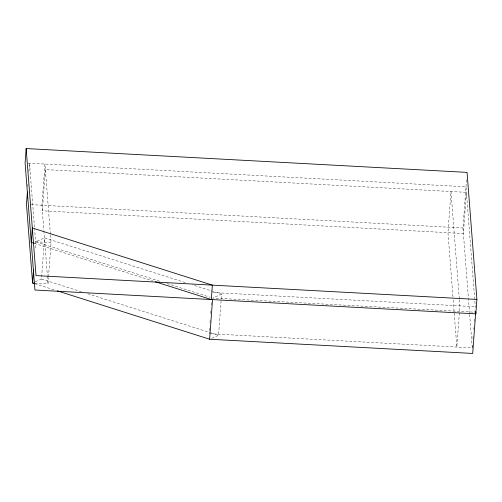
<?xml version="1.0" encoding="UTF-8"?>
<svg xmlns="http://www.w3.org/2000/svg" width="502" height="502" viewBox="0 0 502 502"><rect width="100%" height="100%" fill="white"/><g stroke="black" fill="none" stroke-linecap="round" stroke-linejoin="round"><path stroke-width="0.38" stroke-dasharray="2.51 1.88" d="M27.798 186.524L27.968 184.19M28.884 171.759L29.511 163.206L34.575 228.586M35.146 248.038L35.604 241.813L34.638 229.364M35.322 281.798L41.49 279.062L44.515 237.873L186.455 282.946M34.889 283.128L48.01 283.837L48.468 277.625M48.525 276.847L51.035 242.648L50.432 234.867M209.416 330.561L209.585 328.233M209.987 322.792L210.212 319.68M210.671 313.468L210.84 311.133M211.298 304.915L211.467 302.587M211.687 338.323L218.539 335.286L221.564 294.097L192.429 284.841M469.608 313.662L462.969 227.983L466.609 178.448M209.183 333.673L472.263 347.886L472.489 344.78M472.947 338.561L473.116 336.233M473.631 329.237L473.744 327.68M474.202 321.462L474.371 319.134M474.886 312.137L475.005 310.581M159.611 281.195L35.604 241.82L44.515 237.873M221.564 294.097L212.653 298.044L475.72 312.257M28.231 163.137L465.994 186.794L475.356 307.607M31.111 204.647L462.969 227.983M35.604 241.813L51.035 242.648M212.992 292.522L475.287 306.697M167.084 283.567L210.413 297.328M34.243 243.326L153.035 281.045M41.49 279.062L81.832 291.875M87.812 293.77L210.325 332.675M211.072 332.914L218.539 335.286M34.82 283.724L54.241 289.892M469.671 314.44L472.263 347.886M459.311 298.866L450.991 191.519L447.966 232.708L452.973 297.272M459.374 299.644L459.857 305.862L456.833 347.051L453.03 298.05M50.369 234.089L44.942 164.041L41.917 205.23L43.843 230.136M43.906 230.914L47.345 275.278M47.408 276.056L48.01 283.837M45.368 169.601L42.344 210.79L463.396 233.543L466.427 192.354L45.368 169.601"/><path stroke-width="0.75" d="M26.16 148.554L25.1 162.968L34.945 290.018L475.84 313.844L476.9 299.43L467.055 172.381L26.16 148.554L36.006 275.604L476.9 299.43M27.397 191.965L26.487 204.396L32.58 283.002L34.82 283.724M33.546 269.794L32.58 283.009L34.123 283.09M212.541 299.594L209.616 339.233L472.696 353.446L475.72 312.257M34.243 243.326L31.256 242.378L32.316 227.958L212.365 285.13L211.304 299.55L155.275 281.754M57.234 290.84L209.629 339.233M475.658 311.504L475.84 313.844"/></g></svg>
